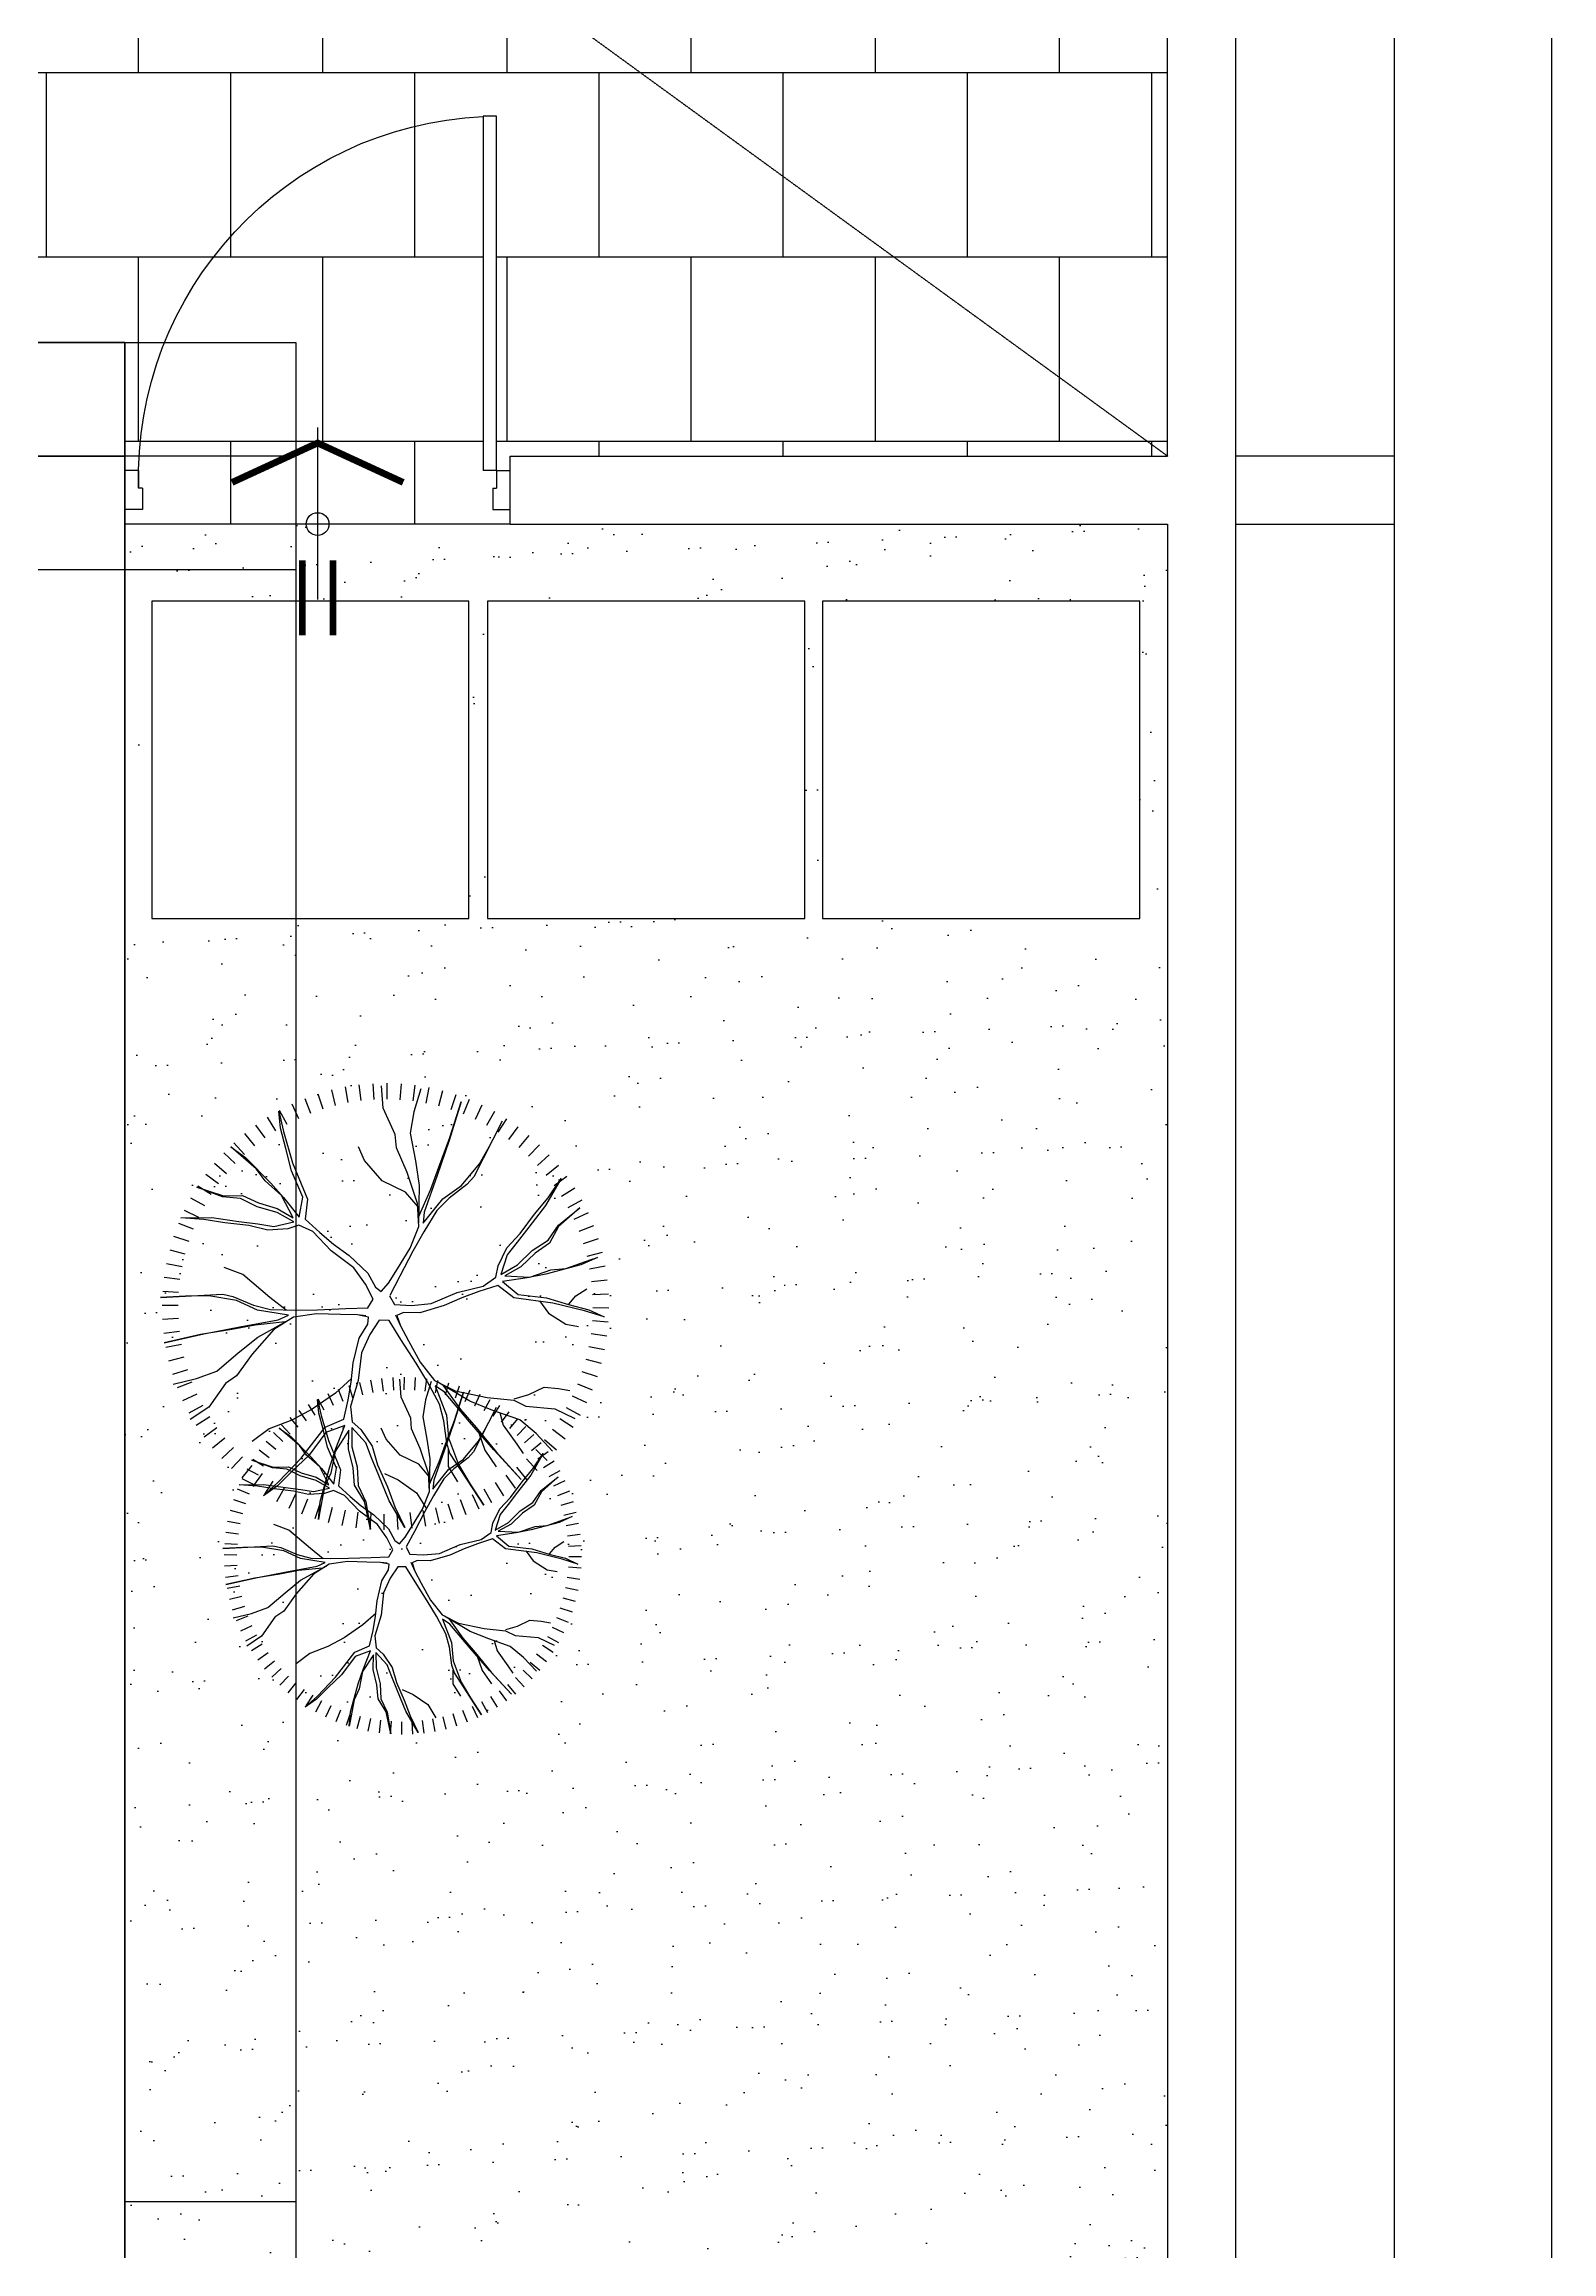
# Model space of a CAD drawing. Header units: millimetres. Extents: x -249630 to 95394, y -188036 to 109963.
# Drawn here: x -89676 to -85518, y 40589 to 46676 of the extents above; entities that cross this region are included whole.
import ezdxf

# ---------------------------------------------------------------- set-up
doc = ezdxf.new("R2010")
doc.units = ezdxf.units.MM
doc.header["$PDMODE"] = 2
doc.linetypes.add('HIDDEN2', pattern=[4.7625, 3.175, -1.5875])
for name, color, linetype in [('04', 4, 'Continuous'), ('Arboles', 86, 'Continuous'), ('cotas', 1, 'Continuous'), ('Layer2', 8, 'Continuous'), ('Layer5', 84, 'Continuous'), ('Layer8', 8, 'Continuous'), ('PUERTAS', 14, 'Continuous'), ('VEREDA', 1, 'Continuous')]:
    doc.layers.add(name, color=color, linetype=linetype)
doc.layers.add('MUROS', color=6, linetype='Continuous', lineweight=60)
doc.styles.add('COTAS', font='arial.ttf', dxfattribs={"width": 1.1})
doc.dimstyles.new('COTA1-50', dxfattribs={"dimscale": 0.5, "dimtxt": 0.22, "dimasz": 0.12, "dimexe": 0.08, "dimexo": 0.05, "dimgap": 0.076, "dimtad": 2, "dimzin": 4, "dimdsep": 46, "dimtxsty": 'COTAS', "dimblk": 'ARCHTICK', "dimcen": -0.1, "dimclrd": 141, "dimclre": 141, "dimclrt": 11, "dimadec": 0, "dimazin": 0, "dimtfac": 1, "dimtix": 1, "dimtmove": 1, "dimatfit": 3, "dimfxl": 1, "dimtolj": 1, "dimtzin": 0, "dimarcsym": 0})
pattern_1 = [(82.5, (-230894.77, -222643.12), (-178.69067, 167.37674), [0, -193.04, 0, -215.9, 0, -206.375]), (52.5, (-230894.77, -222643.12), (-94.50546, 412.36643), [0, -104.14, 0, -173.99, 0, -66.675]), (12.5, (-231005.23, -222753.58), (279.14991, 280.16616), [0, -63.5, 0, -228.6, 0, -298.45]), (2.5, (-231005.23, -222753.58), (191.14055, 348.7754), [0, -31.75, 0, -149.86, 0, -171.45])]

# ---------------------------------------------------------------- blocks, each defined once
blk = doc.blocks.new('A$C69810C7B')
at = {"layer": 'PUERTAS', "color": 2}
for p, q in [((-0.99, -0.05), (-0.99, -0.15)), ((-0.945, -0.05), (-0.99, -0.05)), ((-0.945, -0.105), (-0.945, -0.05)), ((-0.045, -0.105), (-0.045, -0.05)), ((-0.045, -0.05), (0, -0.05)), ((0, -0.05), (0, -0.15)), ((-0.945, -0.105), (-0.955, -0.105)), ((-0.955, -0.15), (-0.955, -0.105)), ((-0.045, -0.105), (-0.035, -0.105)), ((-0.035, -0.15), (-0.035, -0.105)), ((-0.955, -0.15), (-0.99, -0.15)), ((-0.035, -0.15), (-0.07, -0.15)), ((-0.07, -1.06), (-0.07, -0.15)), ((-0.035, -0.15), (0, -0.15)), ((-0.035, -0.15), (-0.035, -1.06)), ((-0.035, -1.06), (-0.07, -1.06))]:
    blk.add_line(p, q, dxfattribs=at)
at = {"layer": 'PUERTAS', "color": 1}
blk.add_arc((-0.0268, -0.1318), 0.9286, 178.348, 267.335, dxfattribs=at)
blk = doc.blocks.new('ARBUSTO4')
at = {"layer": 'Arboles'}
for p, q in [((-0.1252, 0.7522), (-0.1151, 0.6993)), ((-0.0782, 0.7596), (-0.0714, 0.7062)), ((-0.0308, 0.7641), (-0.0274, 0.7104)), ((0.0168, 0.7656), (0.0168, 0.7118)), ((0.0644, 0.7641), (0.061, 0.7104)), ((0.1118, 0.7596), (0.105, 0.7062)), ((0.1588, 0.7522), (0.1487, 0.6993)), ((-0.3058, 0.6935), (-0.2829, 0.6448)), ((-0.2621, 0.7124), (-0.2423, 0.6623)), ((-0.2173, 0.7285), (-0.2007, 0.6773)), ((-0.1716, 0.7418), (-0.1582, 0.6896)), ((0.2052, 0.7418), (0.1918, 0.6896)), ((0.2509, 0.7285), (0.2343, 0.6773)), ((0.2957, 0.7124), (0.2759, 0.6623)), ((0.3394, 0.6935), (0.3165, 0.6448)), ((-0.4286, 0.6209), (-0.3969, 0.5773)), ((-0.3892, 0.6476), (-0.3603, 0.6022)), ((-0.3482, 0.6719), (-0.3223, 0.6247)), ((0.3818, 0.6719), (0.3559, 0.6247)), ((0.4228, 0.6476), (0.3939, 0.6022)), ((0.4621, 0.6209), (0.4305, 0.5773)), ((-0.5355, 0.5266), (-0.4963, 0.4897)), ((-0.5019, 0.5602), (-0.465, 0.521)), ((-0.4662, 0.5917), (-0.4318, 0.5502)), ((0.4997, 0.5917), (0.4654, 0.5502)), ((0.5355, 0.5602), (0.4986, 0.521)), ((0.5691, 0.5266), (0.5299, 0.4897)), ((-0.5962, 0.4533), (-0.5526, 0.4216)), ((-0.567, 0.4909), (-0.5255, 0.4566)), ((0.6006, 0.4909), (0.5591, 0.4566)), ((0.6298, 0.4533), (0.5862, 0.4216)), ((-0.6229, 0.4139), (-0.5775, 0.385)), ((0.6565, 0.4139), (0.6111, 0.385)), ((-0.6688, 0.3305), (-0.6201, 0.3076)), ((-0.6472, 0.3729), (-0.6, 0.347)), ((0.6807, 0.3729), (0.6336, 0.347)), ((0.7024, 0.3305), (0.6536, 0.3076)), ((-0.7038, 0.242), (-0.6526, 0.2254)), ((-0.6877, 0.2868), (-0.6376, 0.267)), ((0.7213, 0.2868), (0.6712, 0.267)), ((0.7374, 0.242), (0.6862, 0.2254)), ((-0.7275, 0.1499), (-0.6746, 0.1398)), ((-0.7171, 0.1963), (-0.6649, 0.183)), ((0.7507, 0.1963), (0.6985, 0.183)), ((0.761, 0.1499), (0.7082, 0.1398)), ((-0.7349, 0.1029), (-0.6815, 0.0961)), ((0.7685, 0.1029), (0.7151, 0.0961)), ((-0.7409, 0.0079), (-0.687, 0.0079)), ((-0.7394, 0.0555), (-0.6857, 0.0521)), ((0.773, 0.0555), (0.7192, 0.0521)), ((0.7745, 0.0079), (0.7206, 0.0079)), ((-0.7394, -0.0397), (-0.6857, -0.0363)), ((0.773, -0.0397), (0.7192, -0.0363)), ((-0.7349, -0.087), (-0.6815, -0.0803)), ((-0.7275, -0.1341), (-0.6746, -0.124)), ((0.761, -0.1341), (0.7082, -0.124)), ((0.7685, -0.087), (0.7151, -0.0803)), ((-0.7171, -0.1805), (-0.6649, -0.1671)), ((-0.7038, -0.2262), (-0.6526, -0.2096)), ((0.7374, -0.2262), (0.6862, -0.2096)), ((0.7507, -0.1805), (0.6985, -0.1671)), ((-0.6877, -0.271), (-0.6376, -0.2512)), ((-0.6688, -0.3147), (-0.6201, -0.2918)), ((0.7024, -0.3147), (0.6536, -0.2918)), ((0.7213, -0.271), (0.6712, -0.2512)), ((-0.6472, -0.3571), (-0.6, -0.3312)), ((-0.6229, -0.3981), (-0.5775, -0.3692)), ((0.6565, -0.3981), (0.6111, -0.3692)), ((0.6807, -0.3571), (0.6336, -0.3312)), ((-0.5962, -0.4374), (-0.5526, -0.4058)), ((-0.567, -0.475), (-0.5255, -0.4407)), ((0.6006, -0.475), (0.5591, -0.4407)), ((0.6298, -0.4374), (0.5862, -0.4058)), ((-0.5355, -0.5107), (-0.4963, -0.4739)), ((-0.5019, -0.5444), (-0.465, -0.5052)), ((0.5355, -0.5444), (0.4986, -0.5052)), ((0.5691, -0.5107), (0.5299, -0.4739)), ((-0.4662, -0.5759), (-0.4318, -0.5344)), ((-0.4286, -0.6051), (-0.3969, -0.5615)), ((-0.3892, -0.6318), (-0.3603, -0.5864)), ((0.4228, -0.6318), (0.3939, -0.5864)), ((0.4621, -0.6051), (0.4305, -0.5615)), ((0.4997, -0.5759), (0.4654, -0.5344)), ((-0.3482, -0.656), (-0.3223, -0.6089)), ((-0.3058, -0.6776), (-0.2829, -0.6289)), ((-0.2621, -0.6965), (-0.2423, -0.6465)), ((-0.2173, -0.7127), (-0.2007, -0.6615)), ((-0.1716, -0.7259), (-0.1582, -0.6738)), ((0.2052, -0.7259), (0.1918, -0.6738)), ((0.2509, -0.7127), (0.2343, -0.6615)), ((0.2957, -0.6965), (0.2759, -0.6465)), ((0.3394, -0.6776), (0.3165, -0.6289)), ((0.3818, -0.656), (0.3559, -0.6089)), ((-0.1252, -0.7363), (-0.1151, -0.6835)), ((-0.0782, -0.7438), (-0.0714, -0.6904)), ((-0.0308, -0.7483), (-0.0274, -0.6945)), ((0.0168, -0.7498), (0.0168, -0.6959)), ((0.0644, -0.7483), (0.061, -0.6945)), ((0.1118, -0.7438), (0.105, -0.6904)), ((0.1588, -0.7363), (0.1487, -0.6835))]:
    blk.add_line(p, q, dxfattribs=at)
for points in [[(-0.0274, 0.3346), (-0.041, 0.4367), (-0.058, 0.5149), (-0.0784, 0.6203), (-0.109, 0.7428), (-0.075, 0.6101), (-0.0478, 0.4877), (-0.0206, 0.3584), (-0.0035, 0.3244), (0.0101, 0.4299), (0.0407, 0.5013), (0.0543, 0.5965), (0.0509, 0.6748), (0.0441, 0.7598), (0.0611, 0.5489), (0.0543, 0.5149), (0.0271, 0.4435), (0.0135, 0.3856), (0.0135, 0.3006), (0.0169, 0.2258), (0.0237, 0.1305), (0.0285, 0.0553)], [(-0.2485, 0.7088), (-0.2281, 0.6306), (-0.2008, 0.5625), (-0.1362, 0.4911), (-0.0818, 0.4265), (-0.0172, 0.3176)], [(0.0285, 0.0553), (0.0577, 0.0387), (0.1087, 0.0659), (0.1631, 0.1067), (0.2176, 0.1849), (0.2822, 0.2496), (0.3026, 0.2972), (0.289, 0.3346), (0.2822, 0.4026), (0.2958, 0.4673), (0.3026, 0.5489), (0.3128, 0.6203), (0.3162, 0.6986), (0.3196, 0.5931), (0.3094, 0.5013), (0.3026, 0.4367), (0.2958, 0.3822), (0.3128, 0.3142), (0.3434, 0.372), (0.3604, 0.4401), (0.3876, 0.4979), (0.391, 0.5591), (0.4216, 0.6476), (0.3944, 0.5557), (0.3978, 0.4911), (0.374, 0.4367), (0.357, 0.372), (0.3264, 0.3176), (0.4012, 0.3584), (0.4489, 0.4162), (0.4897, 0.4469), (0.5475, 0.5183), (0.5611, 0.5353), (0.5271, 0.4843), (0.4421, 0.3958), (0.3944, 0.3516), (0.3298, 0.2972), (0.3978, 0.287), (0.4863, 0.3278), (0.5611, 0.3482), (0.6291, 0.3686), (0.687, 0.3754), (0.6189, 0.3584), (0.5135, 0.3244), (0.391, 0.27), (0.323, 0.2768), (0.2788, 0.2258), (0.2414, 0.1781), (0.2039, 0.1237), (0.1461, 0.0591), (0.0985, 0.0319), (0.0849, 0.0115), (0.1136, -0.0125)], [(0.289, 0.5047), (0.2584, 0.5455), (0.2244, 0.6135), (0.221, 0.6782)], [(-0.0002, 0.0486), (0.0033, 0.0897), (0.0033, 0.1475), (0.0033, 0.2292), (-0.0104, 0.3074), (-0.0546, 0.372), (-0.1396, 0.4435), (-0.2144, 0.4945), (-0.2417, 0.5319), (-0.3233, 0.5863), (-0.3675, 0.6476)], [(-0.1532, 0.5081), (-0.143, 0.5523), (-0.1532, 0.6306), (-0.1566, 0.668)], [(-0.058, 0.5319), (-0.0478, 0.5965), (-0.0546, 0.6646)], [(0.0611, 0.5353), (0.0883, 0.5863), (0.0849, 0.6476)], [(-0.2178, 0.4911), (-0.2689, 0.5013), (-0.3267, 0.5047), (-0.3675, 0.5319), (-0.3981, 0.5557)], [(-0.0129, -0.0179), (-0.0131, 0.0157), (-0.0622, 0.0463), (-0.1247, 0.073), (-0.2197, 0.081), (-0.308, 0.1047), (-0.3594, 0.0986), (-0.385, 0.0681), (-0.4405, 0.0282), (-0.5033, 0.0076), (-0.5774, -0.0273), (-0.6444, -0.0542), (-0.7138, -0.0904), (-0.6242, -0.0347), (-0.5396, 0.0024), (-0.4802, 0.0288), (-0.4297, 0.0501), (-0.3793, 0.0989), (-0.4446, 0.0965), (-0.5121, 0.0772), (-0.5757, 0.0719), (-0.6305, 0.0442), (-0.7224, 0.0265), (-0.6292, 0.0488), (-0.575, 0.0841), (-0.5159, 0.0907), (-0.4514, 0.1083), (-0.389, 0.109), (-0.4618, 0.1534), (-0.5357, 0.1657), (-0.5826, 0.1857), (-0.6734, 0.2001), (-0.6949, 0.2034), (-0.6337, 0.1994), (-0.5146, 0.17), (-0.4525, 0.1509), (-0.373, 0.1221), (-0.3982, 0.1861), (-0.4778, 0.2423), (-0.5329, 0.2969), (-0.5846, 0.3456), (-0.6194, 0.3923), (-0.5706, 0.3419), (-0.4884, 0.2676), (-0.3801, 0.1888), (-0.352, 0.1264), (-0.2857, 0.1137), (-0.2257, 0.1051), (-0.1599, 0.0999), (-0.075, 0.0821), (-0.0276, 0.0545), (-0.0031, 0.0529), (0.0033, 0.0897)], [(-0.4526, 0.2394), (-0.4594, 0.2904), (-0.4934, 0.3516), (-0.5274, 0.3788)], [(-0.5342, 0.2972), (-0.5682, 0.2836), (-0.6124, 0.2802)], [(0.2346, 0.1679), (0.306, 0.1849), (0.4012, 0.1951), (0.4795, 0.1951), (0.5611, 0.1849), (0.6325, 0.1951)], [(0.0901, 0.0038), (0.1136, -0.0125), (0.1637, -0.0414), (0.2344, -0.0822), (0.3089, -0.1095), (0.387, -0.1035), (0.4914, -0.0656), (0.573, -0.0263), (0.619, -0.0215), (0.7069, 0.022), (0.7821, 0.0297)], [(-0.2268, -0.2059), (-0.3084, -0.2687), (-0.3677, -0.3226), (-0.4488, -0.393), (-0.5395, -0.4807), (-0.4417, -0.3849), (-0.3492, -0.3001), (-0.2509, -0.2119), (-0.2299, -0.1802), (-0.328, -0.2211), (-0.4052, -0.2303), (-0.4945, -0.2662), (-0.5606, -0.3082), (-0.6308, -0.3566), (-0.4567, -0.2365), (-0.4238, -0.2253), (-0.3483, -0.2132), (-0.2914, -0.1961), (-0.2178, -0.1535), (-0.1547, -0.1132), (-0.0756, -0.0597), (-0.0141, -0.0186)], [(-0.0276, -0.0557), (-0.0301, -0.0569), (-0.0801, -0.0858), (-0.1508, -0.1267), (-0.2118, -0.1776), (-0.2456, -0.2482), (-0.265, -0.3575), (-0.2718, -0.4479), (-0.2906, -0.4901), (-0.2969, -0.588), (-0.3278, -0.657)], [(0.0712, -0.0172), (0.0422, -0.0341), (0.0402, -0.0919), (0.0484, -0.1594), (0.0889, -0.2457), (0.1126, -0.334), (0.1436, -0.3754), (0.1828, -0.3824), (0.2451, -0.4105), (0.2943, -0.4546), (0.3616, -0.5013), (0.4184, -0.5459), (0.4844, -0.5879), (0.3914, -0.5381), (0.317, -0.4834), (0.2644, -0.4452), (0.2207, -0.4121), (0.1532, -0.3928), (0.188, -0.4482), (0.2384, -0.497), (0.2749, -0.5494), (0.3262, -0.583), (0.3875, -0.6537), (0.3216, -0.5842), (0.2639, -0.5549), (0.2287, -0.507), (0.1812, -0.46), (0.1494, -0.4063), (0.1473, -0.4915), (0.1736, -0.5616), (0.1797, -0.6123), (0.2126, -0.6981), (0.2206, -0.7184), (0.1934, -0.6634), (0.1593, -0.5455), (0.1448, -0.4822), (0.13, -0.399), (0.0871, -0.4528), (0.0783, -0.5498), (0.0585, -0.6248), (0.0422, -0.694), (0.0192, -0.7474), (0.0385, -0.68), (0.0617, -0.5717), (0.0758, -0.4384), (0.1157, -0.3829), (0.0936, -0.3191), (0.0711, -0.2629), (0.0427, -0.2033), (0.0156, -0.1209), (0.0159, -0.066), (0.005, -0.044), (-0.0301, -0.0569)], [(0.341, -0.1084), (0.4362, -0.1476), (0.5124, -0.172), (0.614, -0.2071), (0.7353, -0.2418), (0.6034, -0.2049), (0.4838, -0.1673), (0.3582, -0.1262), (0.3202, -0.1239), (0.4048, -0.1884), (0.4513, -0.2507), (0.527, -0.3101), (0.5965, -0.3462), (0.6735, -0.3829), (0.4824, -0.2921), (0.4563, -0.2692), (0.408, -0.21), (0.3648, -0.1693), (0.2911, -0.1267), (0.2246, -0.0923), (0.1387, -0.0505), (0.0707, -0.0169)], [(0.7756, -0.104), (0.6976, -0.0826), (0.6251, -0.0721), (0.5309, -0.0924), (0.4477, -0.1072), (0.3212, -0.1087)], [(0.3196, -0.1416), (0.3468, -0.2063), (0.391, -0.3185), (0.4353, -0.3695)], [(-0.4403, -0.5845), (-0.3828, -0.5277), (-0.3375, -0.4701), (-0.3079, -0.3784), (-0.2792, -0.2989), (-0.2172, -0.1886)], [(-0.2417, -0.2369), (-0.2281, -0.3015), (-0.177, -0.3729), (-0.1566, -0.4614), (-0.16, -0.5124)]]:
    blk.add_lwpolyline(points, dxfattribs=at)
blk = doc.blocks.new('ARBUST15')
at = {"layer": 'Arboles'}
blk.add_blockref('ARBUSTO4', (0, 0), dxfattribs=at)
blk = doc.blocks.new('_ArchTick')
at = {"color": 0, "linetype": 'ByBlock', "const_width": 0.15}
blk.add_lwpolyline([(-0.5, -0.5), (0.5, 0.5)], dxfattribs=at)
blk = doc.blocks.new('*D71')
at = {"layer": 'cotas', "color": 141, "lineweight": -2, "transparency": 16777216}
for p, q in [((-86390.5, 57852.8), (-85953.1, 57852.8)), ((-85953.2, 57852.8), (-85953.2, 45540.3)), ((-86390.5, 45540.3), (-85953.1, 45540.3))]:
    blk.add_line(p, q, dxfattribs=at)
at = {"layer": 'Defpoints', "color": 0, "transparency": 16777216}
for p in [(-86390.5, 57852.8), (-86390.5, 45540.3), (-85953.2, 45540.3)]:
    blk.add_point(p, dxfattribs=at)
at = {"layer": 'cotas', "color": 141, "lineweight": -2, "transparency": 16777216, "xscale": 0.06, "yscale": 0.06, "zscale": 0.06}
for p, rotation in [((-85953.2, 57852.8), 90), ((-85953.2, 45540.3), 270)]:
    blk.add_blockref('_ArchTick', p, dxfattribs=dict(at, rotation=rotation))
at = {"layer": 'cotas', "color": 11, "transparency": 16777216, "insert": (-85953.1, 51696.5), "char_height": 0.11, "attachment_point": 5, "rotation": 90, "style": 'COTAS'}
blk.add_mtext('\\A1;12312.50', dxfattribs=at)
blk = doc.blocks.new('*D72')
at = {"layer": 'cotas', "color": 141, "lineweight": -2, "transparency": 16777216}
for p, q in [((-86390.5, 45540.3), (-85953.1, 45540.3)), ((-85953.2, 45540.3), (-85953.2, 45352.8)), ((-86390.5, 45352.8), (-85953.1, 45352.8))]:
    blk.add_line(p, q, dxfattribs=at)
at = {"layer": 'Defpoints', "color": 0, "transparency": 16777216}
for p in [(-86390.5, 45540.3), (-86390.5, 45352.8), (-85953.2, 45352.8)]:
    blk.add_point(p, dxfattribs=at)
at = {"layer": 'cotas', "color": 141, "lineweight": -2, "transparency": 16777216, "xscale": 0.06, "yscale": 0.06, "zscale": 0.06}
for p, rotation in [((-85953.2, 45540.3), 90), ((-85953.2, 45352.8), 270)]:
    blk.add_blockref('_ArchTick', p, dxfattribs=dict(at, rotation=rotation))
at = {"layer": 'cotas', "color": 11, "transparency": 16777216, "insert": (-85953.1, 45446.5), "char_height": 0.11, "attachment_point": 5, "rotation": 90, "style": 'COTAS'}
blk.add_mtext('\\A1;187.50', dxfattribs=at)
blk = doc.blocks.new('*D73')
at = {"layer": 'cotas', "color": 141, "lineweight": -2, "transparency": 16777216}
for p, q in [((-86390.5, 45352.8), (-85953.1, 45352.8)), ((-85953.2, 45352.8), (-85953.2, 36915.3)), ((-86390.5, 36915.3), (-85953.1, 36915.3))]:
    blk.add_line(p, q, dxfattribs=at)
at = {"layer": 'Defpoints', "color": 0, "transparency": 16777216}
for p in [(-86390.5, 45352.8), (-86390.5, 36915.3), (-85953.2, 36915.3)]:
    blk.add_point(p, dxfattribs=at)
at = {"layer": 'cotas', "color": 141, "lineweight": -2, "transparency": 16777216, "xscale": 0.06, "yscale": 0.06, "zscale": 0.06}
for p, rotation in [((-85953.2, 45352.8), 90), ((-85953.2, 36915.3), 270)]:
    blk.add_blockref('_ArchTick', p, dxfattribs=dict(at, rotation=rotation))
at = {"layer": 'cotas', "color": 11, "transparency": 16777216, "insert": (-85953.1, 41134), "char_height": 0.11, "attachment_point": 5, "rotation": 90, "style": 'COTAS'}
blk.add_mtext('\\A1;8437.50', dxfattribs=at)
blk = doc.blocks.new('*D74')
at = {"layer": 'cotas', "color": 141, "lineweight": -2, "transparency": 16777216}
for p, q in [((-85953.2, 58040.3), (-85518.4, 58040.3)), ((-85518.4, 29727.8), (-85518.4, 58040.3)), ((-85953.2, 29727.8), (-85518.4, 29727.8))]:
    blk.add_line(p, q, dxfattribs=at)
at = {"layer": 'Defpoints', "color": 0, "transparency": 16777216}
for p in [(-85953.2, 58040.3), (-85518.4, 58040.3), (-85953.2, 29727.8)]:
    blk.add_point(p, dxfattribs=at)
at = {"layer": 'cotas', "color": 141, "lineweight": -2, "transparency": 16777216, "xscale": 0.06, "yscale": 0.06, "zscale": 0.06}
for p, rotation in [((-85518.4, 58040.3), 90), ((-85518.4, 29727.8), 270)]:
    blk.add_blockref('_ArchTick', p, dxfattribs=dict(at, rotation=rotation))
at = {"layer": 'cotas', "color": 11, "transparency": 16777216, "insert": (-85518.3, 43884), "char_height": 0.11, "attachment_point": 5, "rotation": 90, "style": 'COTAS'}
blk.add_mtext('\\A1;28312.50', dxfattribs=at)
blk = doc.blocks.new('*D83')
at = {"layer": 'cotas', "color": 141, "lineweight": -2, "transparency": 16777216}
for p, q in [((-89453, 45852.8), (-88982.2, 45852.8)), ((-88982.2, 45852.8), (-88982.2, 45540.3)), ((-89453, 45540.3), (-88982.2, 45540.3))]:
    blk.add_line(p, q, dxfattribs=at)
at = {"layer": 'Defpoints', "color": 0, "transparency": 16777216}
for p in [(-89453, 45852.8), (-89453, 45540.3), (-88982.2, 45540.3)]:
    blk.add_point(p, dxfattribs=at)
at = {"layer": 'cotas', "color": 141, "lineweight": -2, "transparency": 16777216, "xscale": 0.06, "yscale": 0.06, "zscale": 0.06}
for p, rotation in [((-88982.2, 45852.8), 90), ((-88982.2, 45540.3), 270)]:
    blk.add_blockref('_ArchTick', p, dxfattribs=dict(at, rotation=rotation))
at = {"layer": 'cotas', "color": 11, "transparency": 16777216, "insert": (-88982.1, 45696.5), "char_height": 0.11, "attachment_point": 5, "rotation": 90, "style": 'COTAS'}
blk.add_mtext('\\A1;312.50', dxfattribs=at)
blk = doc.blocks.new('*D84')
at = {"layer": 'cotas', "color": 141, "lineweight": -2, "transparency": 16777216}
for p, q in [((-89453, 45540.3), (-88982.2, 45540.3)), ((-88982.2, 45540.3), (-88982.2, 45227.8)), ((-89453, 45227.8), (-88982.2, 45227.8))]:
    blk.add_line(p, q, dxfattribs=at)
at = {"layer": 'Defpoints', "color": 0, "transparency": 16777216}
for p in [(-89453, 45540.3), (-89453, 45227.8), (-88982.2, 45227.8)]:
    blk.add_point(p, dxfattribs=at)
at = {"layer": 'cotas', "color": 141, "lineweight": -2, "transparency": 16777216, "xscale": 0.06, "yscale": 0.06, "zscale": 0.06}
for p, rotation in [((-88982.2, 45540.3), 90), ((-88982.2, 45227.8), 270)]:
    blk.add_blockref('_ArchTick', p, dxfattribs=dict(at, rotation=rotation))
at = {"layer": 'cotas', "color": 11, "transparency": 16777216, "insert": (-88982.1, 45384), "char_height": 0.11, "attachment_point": 5, "rotation": 90, "style": 'COTAS'}
blk.add_mtext('\\A1;312.50', dxfattribs=at)
blk = doc.blocks.new('*D85')
at = {"layer": 'cotas', "color": 141, "lineweight": -2, "transparency": 16777216}
for p, q in [((-89453, 45227.8), (-88982.2, 45227.8)), ((-88982.2, 45227.8), (-88982.2, 40727.8)), ((-89453, 40727.8), (-88982.2, 40727.8))]:
    blk.add_line(p, q, dxfattribs=at)
at = {"layer": 'Defpoints', "color": 0, "transparency": 16777216}
for p in [(-89453, 45227.8), (-89453, 40727.8), (-88982.2, 40727.8)]:
    blk.add_point(p, dxfattribs=at)
at = {"layer": 'cotas', "color": 141, "lineweight": -2, "transparency": 16777216, "xscale": 0.06, "yscale": 0.06, "zscale": 0.06}
for p, rotation in [((-88982.2, 45227.8), 90), ((-88982.2, 40727.8), 270)]:
    blk.add_blockref('_ArchTick', p, dxfattribs=dict(at, rotation=rotation))
at = {"layer": 'cotas', "color": 11, "transparency": 16777216, "insert": (-88982.1, 42977.8), "char_height": 0.11, "attachment_point": 5, "rotation": 90, "style": 'COTAS'}
blk.add_mtext('\\A1;4500.00', dxfattribs=at)
blk = doc.blocks.new('*D86')
at = {"layer": 'cotas', "color": 141, "lineweight": -2, "transparency": 16777216}
for p, q in [((-89453, 40727.8), (-88982.2, 40727.8)), ((-88982.2, 40727.8), (-88982.2, 40540.3)), ((-89453, 40540.3), (-88982.2, 40540.3))]:
    blk.add_line(p, q, dxfattribs=at)
at = {"layer": 'Defpoints', "color": 0, "transparency": 16777216}
for p in [(-89453, 40727.8), (-89453, 40540.3), (-88982.2, 40540.3)]:
    blk.add_point(p, dxfattribs=at)
at = {"layer": 'cotas', "color": 141, "lineweight": -2, "transparency": 16777216, "xscale": 0.06, "yscale": 0.06, "zscale": 0.06}
for p, rotation in [((-88982.2, 40727.8), 90), ((-88982.2, 40540.3), 270)]:
    blk.add_blockref('_ArchTick', p, dxfattribs=dict(at, rotation=rotation))
at = {"layer": 'cotas', "color": 11, "transparency": 16777216, "insert": (-88982.1, 40634), "char_height": 0.11, "attachment_point": 5, "rotation": 90, "style": 'COTAS'}
blk.add_mtext('\\A1;187.50', dxfattribs=at)

msp = doc.modelspace()

# ---------------------------------------------------------------- hatches: boundary and pattern name
at = {"layer": 'Arboles'}
h = msp.add_hatch(dxfattribs=at)
h.set_pattern_fill('AR-SAND', color=256, scale=5, angle=45, style=0, double=1)
h.set_pattern_definition(pattern_1)
h.paths.add_polyline_path([(-86577.993, 45352.773), (-88390.493, 45352.773), (-88890.493, 45352.773, -0.41421356), (-88921.743, 45321.523), (-88921.743, 45140.273), (-88504.373, 45140.273), (-88504.373, 44265.273), (-89379.373, 44265.273), (-89379.373, 45140.273), (-88921.743, 45140.273), (-88921.743, 45321.523, -0.41421356), (-88952.993, 45352.773), (-89452.993, 45352.773), (-89452.993, 40637.96), (-86577.993, 40637.96)])
h.paths.add_polyline_path([(-87529.373, 44265.273), (-87529.373, 45140.273), (-86654.373, 45140.273), (-86654.373, 44265.273)], flags=16)
h.paths.add_polyline_path([(-87577.993, 44265.273), (-88452.993, 44265.273), (-88452.993, 45140.273), (-87577.993, 45140.273)], flags=16)
h.paths.add_polyline_path([(-88906.067, 42474.561), (-88908.125, 42474.344), (-88927.035, 42463.808), (-88932.773, 42457.346)], flags=16)
h.paths.add_polyline_path([(-88761.668, 42266.79), (-88769.125, 42263.668), (-88769.608, 42262.44), (-88760.533, 42254.385)], flags=16)
h.paths.add_polyline_path([(-88806.35, 42630.819), (-88809.151, 42633.779), (-88809.259, 42632.965)], flags=16)
h.paths.add_polyline_path([(-89008.751, 43153.153), (-89011.323, 43152.882), (-89034.961, 43139.712), (-89042.133, 43131.636)], flags=16)
h.paths.add_polyline_path([(-88889.012, 42945.587), (-88887.91, 42943.203), (-88872.68, 42956.829)], flags=16)
h.paths.add_polyline_path([(-88615.553, 42729.117), (-88613.171, 42726.31), (-88613.152, 42727.563), (-88615.879, 42735.762)], flags=16)
h = msp.add_hatch(dxfattribs=at)
h.set_pattern_fill('AR-SAND', color=256, scale=5, angle=45, style=0, double=1)
h.set_pattern_definition(pattern_1)
h.paths.add_polyline_path([(-86577.993, 40718.588), (-89452.993, 40718.588), (-89452.993, 36915.273), (-86702.993, 36915.273), (-86577.993, 36915.273), (-86577.993, 38570.05), (-88360.487, 38570.05), (-88329.198, 38535.857), (-88360.868, 38570.05), (-88498.14, 38570.05), (-88469.13, 38521.606), (-88469.093, 38521.63), (-88469.13, 38521.606), (-88500.633, 38570.05), (-88722.314, 38570.05), (-88698.287, 38515.215), (-88677.951, 38460.226), (-88650.122, 38403.006), (-88693.337, 38477.039), (-88721.567, 38546.613), (-88731.234, 38570.05), (-88781.674, 38570.05), (-88778.785, 38518.785), (-88757.535, 38473.718), (-88745.204, 38398.682), (-88761.281, 38474.833), (-88788.708, 38519.699), (-88792.744, 38567.798), (-88793.292, 38570.05), (-88850.867, 38570.05), (-88854.11, 38553.439), (-88871.437, 38515.776), (-88885.128, 38442.368), (-88888.273, 38424.953), (-88883.701, 38474.568), (-88857.31, 38570.05), (-88948.68, 38570.05), (-88960.631, 38558.636), (-89001.349, 38517.741), (-89040.038, 38490.515), (-88998.004, 38528.98), (-88935.813, 38594.069), (-88869.362, 38680.32), (-88818.12, 38701.771), (-88806.256, 38755.333), (-88797.939, 38803.833), (-88792.252, 38857.194), (-88775.93, 38925.741), (-88752.426, 38963.604), (-88750.598, 38983.45), (-88780.34, 38989.445), (-88827.307, 38990.736), (-88893.614, 38992.559), (-88957.462, 38983.255), (-88977.559, 38970.3), (-89063.131, 38961.276), (-89127.055, 38949.209), (-89213.157, 38934.987), (-89313.3, 38912.857), (-89204.792, 38937.522), (-89104.725, 38956.89), (-88999.131, 38976.106), (-88971.124, 38989.16), (-89056.466, 39002.565), (-89113.801, 39029.025), (-89190.855, 39042.202), (-89255.676, 39041.167), (-89152.024, 39046.664), (-89124.548, 39040.379), (-89067.138, 39016.683), (-89020.474, 39004.341), (-88951.405, 39002.442), (-88890.547, 39003.534), (-88813.038, 39006.933), (-88751.867, 39009.193), (-88737.683, 39032.509), (-88758.646, 39074.558), (-88790.584, 39119.673), (-88852.913, 39165.623), (-88903.963, 39219.558), (-88942.186, 39237.198), (-88972.881, 39226.983), (-89028.288, 39222.976), (-89080.477, 39235.47), (-89146.632, 39242.818), (-89204.423, 39252.701), (-89267.891, 39257.211), (-89182.169, 39257.619), (-89107.801, 39247.28), (-89055.46, 39240.312), (-89011.408, 39233.571), (-88955.772, 39245.866), (-89002.056, 39272.022), (-89056.932, 39287.354), (-89103.292, 39310.747), (-89152.946, 39314.877), (-89224.095, 39341.716), (-89150.107, 39317.564), (-89097.538, 39318.884), (-89053.865, 39298.329), (-89001.752, 39283.073), (-88958.231, 39256.993), (-88989.714, 39318.684), (-89035.618, 39358.654), (-89059.572, 39392.49), (-89116.299, 39441.051), (-89129.809, 39452.482), (-89089.127, 39423.716), (-89019.193, 39352.673), (-88984.34, 39313.007), (-88941.579, 39259.3), (-88931.771, 39314.327), (-88962.95, 39387.069), (-88977.856, 39448.305), (-88992.914, 39504.015), (-88997.148, 39551.133), (-88984.853, 39495.499), (-88959.58, 39409.095), (-88918.109, 39308.421), (-88925.154, 39253.319), (-88884.699, 39216.264), (-88846.856, 39184.811), (-88803.487, 39153.205), (-88752.285, 39104.796), (-88731.246, 39065.51), (-88714.973, 39054.004), (-88694.911, 39076.764), (-88670.309, 39116.793), (-88635.577, 39173.305), (-88611.711, 39233.251), (-88614.418, 39288.495), (-88611.44, 39284.986), (-88611.83, 39259.497), (-88577.91, 39335.752), (-88556.398, 39397.145), (-88525.664, 39478.823), (-88494.758, 39576.615), (-88527.651, 39470.312), (-88560.912, 39373.966), (-88597.067, 39272.912), (-88599.766, 39242.13), (-88545.485, 39309.336), (-88493.903, 39345.76), (-88443.964, 39405.902), (-88412.45, 39462.555), (-88412.489, 39462.575), (-88412.45, 39462.555), (-88412.489, 39462.575), (-88412.45, 39462.555), (-88412.489, 39462.575), (-88413.034, 39461.506), (-88412.994, 39461.486), (-88459.515, 39370.042), (-88478.696, 39349.39), (-88527.923, 39311.519), (-88561.944, 39277.278), (-88598.123, 39218.411), (-88627.606, 39165.162), (-88663.417, 39096.337), (-88692.044, 39042.231), (-88678.944, 39018.289), (-88632.048, 39015.42), (-88577.008, 39020.521), (-88506.049, 39051.524), (-88433.815, 39068.767), (-88399.427, 39093.05), (-88392.927, 39124.74), (-88368.693, 39174.727), (-88331.778, 39213.678), (-88292.337, 39267.295), (-88254.882, 39312.402), (-88219.243, 39365.112), (-88261.751, 39290.67), (-88307.888, 39231.436), (-88340.093, 39189.591), (-88367.957, 39154.811), (-88385.127, 39100.482), (-88339.334, 39127.487), (-88298.617, 39167.345), (-88255.179, 39195.797), (-88226.775, 39236.734), (-88167.957, 39284.931), (-88225.868, 39232.932), (-88251.009, 39186.746), (-88290.646, 39159.201), (-88329.915, 39121.698), (-88374.262, 39097.048), (-88305.094, 39093.467), (-88247.527, 39113.236), (-88206.248, 39117.063), (-88135.828, 39141.909), (-88119.174, 39147.894), (-88164.428, 39127.045), (-88260.92, 39102.003), (-88312.698, 39091.652), (-88380.59, 39081.473), (-88337.839, 39045.466), (-88259.253, 39036.096), (-88198.768, 39018.387), (-88142.993, 39003.573), (-88100.07, 38983.681), (-88154.398, 39000.85), (-88241.863, 39022.165), (-88349.784, 39036.587), (-88393.982, 39070.239), (-88446.3, 39053.732), (-88492.461, 39036.685), (-88541.516, 39014.929), (-88609.041, 38994.792), (-88653.583, 38996.214), (-88671.685, 38987.875), (-88662.005, 38959.12), (-88639.64, 38917.8), (-88608.065, 38859.465), (-88568.083, 38808.823), (-88546.815, 38797.896), (-88496.215, 38728.3), (-88449.923, 38674.463), (-88449.79, 38674.086), (-88398.435, 38611.519), (-88360.487, 38570.05), (-86577.993, 38570.05)])
h.paths.add_polyline_path([(-88969.098, 40449.791), (-88969.098, 40818.255), (-88759.941, 40818.255), (-88759.941, 40449.791)], flags=9)
h.paths.add_polyline_path([(-88969.098, 39676.927), (-88969.098, 40153.619), (-88759.941, 40153.619), (-88759.941, 39676.927)], flags=24)
h.paths.add_polyline_path([(-88969.098, 39012.291), (-88969.098, 39380.755), (-88759.941, 39380.755), (-88759.941, 39012.291)], flags=24)
h.paths.add_polyline_path([(-88969.098, 38019.851), (-88969.098, 38498.194), (-88759.847, 38498.194), (-88759.847, 38019.851)], flags=24)
h.paths.add_polyline_path([(-88969.098, 37137.291), (-88969.098, 37505.755), (-88759.941, 37505.755), (-88759.941, 37137.291)], flags=24)
h.paths.add_polyline_path([(-88969.098, 36887.291), (-88969.098, 37255.755), (-88759.941, 37255.755), (-88759.941, 36887.291)], flags=9)
h.paths.add_polyline_path([(-88725.793, 37907.782), (-86961.475, 37907.782), (-86961.475, 38183.577), (-88725.793, 38183.577)], flags=24)
at = {"layer": 'Layer8'}
h = msp.add_hatch(dxfattribs=at)
h.set_pattern_fill('AR-B88', color=256, scale=2.5, angle=180, style=0)
h.set_pattern_definition([(180, (-230894.77, -222643.1), (-6e-14, -508), []), (270, (-230894.77, -222643.12), (254, -508), [508, -508])])
h.paths.add_polyline_path([(-96340.683, 48040.273), (-98827.993, 45540.273), (-98390.493, 45540.273), (-95577.993, 45540.273), (-95577.993, 45503.341), (-95526.856, 45503.341), (-95526.856, 45437.784), (-94504.129, 45437.784), (-94504.129, 45503.341), (-94452.993, 45503.341), (-94452.993, 45540.273), (-94452.993, 45852.773), (-94140.493, 45852.773), (-94140.493, 45540.273), (-92140.493, 45540.273), (-92140.493, 45503.341), (-92089.356, 45503.341), (-92089.356, 45440.841), (-91066.629, 45440.841), (-91066.629, 45503.341), (-91015.493, 45503.341), (-91015.493, 45540.273), (-89765.493, 45540.273), (-89765.493, 45852.773), (-89452.993, 45852.773), (-89452.993, 45540.273), (-89452.993, 45500.184), (-89415.652, 45500.184, -0.39496956), (-88465.619, 46476.103), (-88465.619, 46476.826), (-88428.056, 46476.826), (-88428.056, 45500.184), (-88390.493, 45500.184), (-88390.493, 45540.273), (-86577.993, 45540.273), (-90015.493, 48040.273)])
h.paths.add_polyline_path([(-98952.993, 48040.273), (-98952.993, 45852.773), (-98827.993, 45852.773), (-98827.993, 45540.273), (-96340.683, 48040.273)])
h.paths.add_polyline_path([(-88465.619, 46476.103, 0.39496956), (-89415.652, 45500.184), (-89415.43, 45500.184), (-89415.43, 45451.889), (-89404.697, 45451.889), (-89404.697, 45392.861), (-89452.993, 45392.861), (-89452.993, 45352.773), (-88390.493, 45352.773), (-88390.493, 45392.861), (-88438.788, 45392.861), (-88438.788, 45451.889), (-88428.056, 45451.889), (-88428.056, 45500.184), (-88465.619, 45500.184)])
h.paths.add_polyline_path([(-90015.493, 48040.273), (-86577.993, 45540.273), (-86577.993, 48040.273)])
h.paths.add_polyline_path([(-93898.382, 46833.381), (-92940.087, 46833.381), (-92940.087, 47095.881), (-93898.382, 47095.881)], flags=24)

# ---------------------------------------------------------------- linework, layer by layer
at = {"layer": '04'}
for p, q in [((-86390.493, 58040.273), (-86390.493, 36915.273)), ((-86577.993, 45540.273), (-86577.993, 57852.773)), ((-88390.493, 45352.773), (-88390.493, 45540.273)), ((-88390.493, 45540.273), (-86577.993, 45540.273)), ((-88390.493, 45352.773), (-86577.993, 45352.773)), ((-86577.993, 45352.773), (-86577.993, 36915.273))]:
    msp.add_line(p, q, dxfattribs=at)
at = {"layer": 'Layer2', "linetype": 'HIDDEN2', "ltscale": 0.15}
msp.add_lwpolyline([(-98952.993, 54540.273), (-86577.993, 45540.273)], dxfattribs=at)
at = {"layer": 'Layer5'}
for points in [[(-89379.373, 44265.273), (-88504.373, 44265.273), (-88504.373, 45140.273), (-89379.373, 45140.273)], [(-88452.993, 44265.273), (-87577.993, 44265.273), (-87577.993, 45140.273), (-88452.993, 45140.273)], [(-87529.373, 44265.273), (-86654.373, 44265.273), (-86654.373, 45140.273), (-87529.373, 45140.273)]]:
    msp.add_lwpolyline(points, close=True, dxfattribs=at)
at = {"layer": 'MUROS'}
for p, q in [((-89452.993, 45852.773), (-89765.493, 45852.773)), ((-89452.993, 45540.273), (-89452.993, 45852.773)), ((-89452.993, 36915.273), (-89452.993, 45540.273))]:
    msp.add_line(p, q, dxfattribs=at)
at = {"layer": 'VEREDA'}
msp.add_line((-88921.743, 45619.224), (-88921.743, 45145.099), dxfattribs=at)
for points in [[(-89765.493, 45540.273), (-89452.993, 45540.273), (-89452.993, 45852.773), (-89765.493, 45852.773)], [(-89765.493, 45227.773), (-89452.993, 45227.773), (-89452.993, 45540.273), (-89765.493, 45540.273)]]:
    msp.add_lwpolyline(points, close=True, dxfattribs=at)
msp.add_lwpolyline([(-88685.764, 45467.393, 18.75, 18.75, 0), (-88921.743, 45576.156, 18.75, 18.75, 0), (-89157.721, 45467.393, 0, 0, 0)], format="xyseb", dxfattribs=at)
msp.add_lwpolyline([(-88390.493, 45352.773), (-89452.993, 45352.773)], dxfattribs=at)
at = {"layer": 'VEREDA', "const_width": 18.75}
for points in [[(-88964.112, 45046.309), (-88964.112, 45252.371)], [(-88879.373, 45046.309), (-88879.373, 45252.371)]]:
    msp.add_lwpolyline(points, dxfattribs=at)
at = {"layer": 'VEREDA'}
msp.add_circle((-88921.743, 45352.773), 31.25, dxfattribs=at)

# ---------------------------------------------------------------- block references
at = {"rotation": 208.4253311641971}
for p, xscale, yscale, zscale in [((-88725.56, 43207.32), 812.4999999999028, 812.4999999999028, 812.4999999999028), ((-88679.514, 42517.894), 649.9999999999222, 649.9999999999222, 649.9999999999222)]:
    msp.add_blockref('ARBUST15', p, dxfattribs=dict(at, xscale=xscale, yscale=yscale, zscale=zscale))
at = {"layer": 'PUERTAS', "xscale": -1073.232323232219, "yscale": 1073.232323232219, "zscale": 1073.232323232246, "rotation": 180}
msp.add_blockref('A$C69810C7B', (-88390.493, 45339.199), dxfattribs=at)

# ---------------------------------------------------------------- dimensions: what is measured, and where the dimension line sits
at = {"layer": 'cotas'}
for base, p1, p2, picture, middle in [((-85518.395, 58040.273), (-85953.183, 29727.773), (-85953.183, 58040.273), '*D74', (-85518.301, 43884.023)), ((-85953.183, 45540.273), (-86390.493, 57852.773), (-86390.493, 45540.273), '*D71', (-85953.088, 51696.523)), ((-88982.223, 45540.273), (-89452.993, 45852.773), (-89452.993, 45540.273), '*D83', (-88982.129, 45696.523)), ((-88982.223, 45227.773), (-89452.993, 45540.273), (-89452.993, 45227.773), '*D84', (-88982.129, 45384.023)), ((-85953.183, 45352.773), (-86390.493, 45540.273), (-86390.493, 45352.773), '*D72', (-85953.088, 45446.523)), ((-85953.183, 36915.273), (-86390.493, 45352.773), (-86390.493, 36915.273), '*D73', (-85953.088, 41134.023)), ((-88982.223, 40727.773), (-89452.993, 45227.773), (-89452.993, 40727.773), '*D85', (-88982.129, 42977.773)), ((-88982.223, 40540.273), (-89452.993, 40727.773), (-89452.993, 40540.273), '*D86', (-88982.129, 40634.023))]:
    dim = msp.add_linear_dim(base=base, p1=p1, p2=p2, angle=90, dimstyle='COTA1-50', dxfattribs=at)
    dim.commit()
    dim.dimension.update_dxf_attribs({"geometry": picture, "text_midpoint": middle})

doc.saveas('drawing.dxf')
